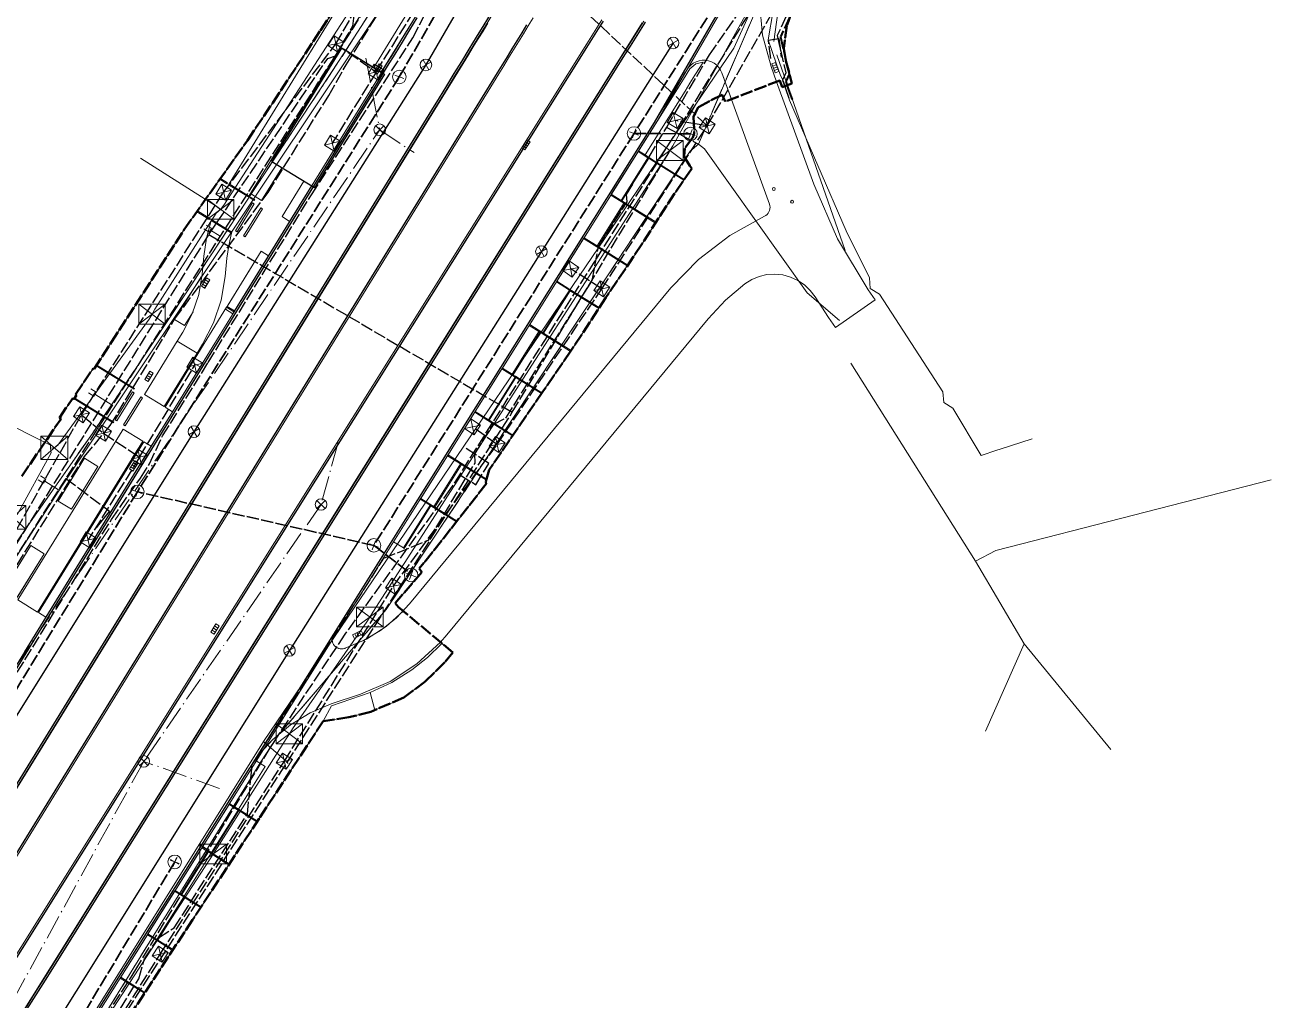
# Model space of a CAD drawing. Header units: metres. Extents: x 105014 to 106600, y 111320 to 118425.
# Drawn here: x 105763.8 to 105892.6, y 114149.4 to 114250.3 of the extents above; entities that cross this region are included whole.
import ezdxf

# ---------------------------------------------------------------- set-up
doc = ezdxf.new("R2010")
doc.units = ezdxf.units.M
doc.linetypes.add('DASHDOT', pattern=[3.556, 2.54, -0.508, 0, -0.508])
doc.linetypes.add('DASHED', pattern=[1.524, 1.27, -0.254])
for name, color, linetype, lineweight in [('00-BASE-LIMITE', 7, 'DASHED', 50), ('00-BASE-UE', 42, 'DASHED', 25), ('10-PAV-BOCACALLE', 9, 'CONTINUOUS', 13), ('10-PAV-CALZADA-BRT', 12, 'CONTINUOUS', 30), ('10-PAV-CALZADA-MIXTA', 8, 'CONTINUOUS', 30), ('10-PAV-CICLORUTA', 76, 'CONTINUOUS', 18), ('10-PAV-PARADERO', 30, 'CONTINUOUS', 30), ('10-PAV-SARDINEL', 252, 'CONTINUOUS', 13), ('20-EP-ZONA-DURA', 253, 'CONTINUOUS', 13), ('20-EP-ZONA-VERDE', 84, 'CONTINUOUS', 13), ('30-RED-ENEL-NODOS', 11, 'CONTINUOUS', 13), ('30-RED-ENEL-PROY', 1, 'DASHED', 25), ('30-RED-ETB-CAMARA', 151, 'CONTINUOUS', 13), ('30-RED-ETB-EXIST', 145, 'CONTINUOUS', 13), ('30-RED-ETB-PROY', 5, 'DASHED', 25), ('30-RED-MOVISTAR-PROY', 4, 'DASHED', 25), ('30-RED-VANTI-EXIST', 52, 'CONTINUOUS', 13), ('30-RED-VANTI-PROY', 2, 'DASHED', 25), ('30-RED-VANTI-RETIRO', 8, 'DASHDOT', 13), ('35-RH-ACUE-DOMICILIARIA', 152, 'CONTINUOUS', 9), ('35-RH-ACUE-MATRIZ-PJ', 150, 'DASHED', 40), ('35-RH-ACUE-MENOR-EXIST', 151, 'CONTINUOUS', 13), ('35-RH-ACUE-MENOR-PROY', 5, 'DASHED', 25), ('35-RH-PLUV-COLECTOR', 96, 'CONTINUOUS', 30), ('35-RH-PLUV-NODOS', 94, 'CONTINUOUS', 13), ('35-RH-PLUV-RETIRO', 8, 'DASHDOT', 13), ('35-RH-SUDS-ZONAS', 92, 'CONTINUOUS', 20), ('36-RH-SAN-COLECTOR-PROY', 6, 'DASHED', 35), ('36-RH-SAN-POZOS', 216, 'CONTINUOUS', 13)]:
    doc.layers.add(name, color=color, linetype=linetype, lineweight=lineweight)

# ---------------------------------------------------------------- blocks, each defined once
blk = doc.blocks.new('CAM_ETB_T_13')
for p, q in [((-1.375, -1.025), (1.375, 1.025)), ((-1.375, 1.025), (1.375, -1.025))]:
    blk.add_line(p, q)
blk.add_lwpolyline([(-1.375, -1.025), (1.375, -1.025), (1.375, 1.025), (-1.375, 1.025)], close=True)
blk = doc.blocks.new('CAM_ETB_T_14A')
for p, q in [((-1.39, -1.22), (1.39, 1.22)), ((-1.39, 1.22), (1.39, -1.22))]:
    blk.add_line(p, q)
blk.add_lwpolyline([(-1.39, -1.22), (1.39, -1.22), (1.39, 1.22), (-1.39, 1.22)], close=True)
blk = doc.blocks.new('CAM_ETB_T_13A')
for p, q in [((-1.375, -1.025), (1.375, 1.025)), ((-1.375, 1.025), (1.375, -1.025))]:
    blk.add_line(p, q)
blk.add_lwpolyline([(-1.375, -1.025), (1.375, -1.025), (1.375, 1.025), (-1.375, 1.025)], close=True)
blk = doc.blocks.new('CAJA_ENEL')
for p, q in [((-0.6, -0.6), (0.6, 0.6)), ((-0.6, 0.6), (0.6, -0.6))]:
    blk.add_line(p, q)
blk.add_lwpolyline([(-0.6, -0.6), (0.6, -0.6), (0.6, 0.6), (-0.6, 0.6)], close=True)
blk = doc.blocks.new('POSTE')
blk.add_circle((0, 0), 0.15)
blk = doc.blocks.new('POZO_SAN')
for p, q in [((-0.5, 0), (0.5, 0)), ((0, -0.5), (0, 0.5))]:
    blk.add_line(p, q)
blk.add_circle((0, 0), 0.7)
blk = doc.blocks.new('SUMIDERO')
for p, q in [((-0.25, -0.2), (-0.25, 0.2)), ((0, -0.2), (0, 0.2)), ((0.25, -0.2), (0.25, 0.2))]:
    blk.add_line(p, q)
blk.add_lwpolyline([(-0.5, -0.2), (0.5, -0.2), (0.5, 0.2), (-0.5, 0.2)], close=True)
blk = doc.blocks.new('POZO_PLUV')
for p, q in [((-0.42, -0.42), (0.42, 0.42)), ((-0.42, 0.42), (0.42, -0.42))]:
    blk.add_line(p, q)
blk.add_circle((0, 0), 0.6)

msp = doc.modelspace()

# ---------------------------------------------------------------- linework, layer by layer
at = {"layer": '00-BASE-LIMITE'}
for points in [[(105763.4155, 114203.6037), (105767.4897, 114209.5529), (105767.3125, 114209.6479), (105768.6887, 114211.6575), (105768.7719, 114211.6129), (105768.8487, 114211.5905), (105769.0993, 114211.9975), (105768.9855, 114212.0601), (105770.7947, 114214.7521), (105770.9201, 114214.6905), (105772.6689, 114217.4333), (105775.9989, 114222.5827), (105780.2123, 114229.1009), (105786.7449, 114238.3191), (105789.3693, 114242.2197), (105791.8679, 114246.0087), (105794.3035, 114249.6883), (105796.7521, 114253.3851)], [(105843.4669, 114252.9019), (105842.5321, 114250.2085), (105842.2127, 114247.8387), (105842.4273, 114246.5671), (105842.8241, 114245.0247), (105843.0341, 114244.2079), (105842.0331, 114243.8457), (105841.7869, 114244.5127), (105836.1517, 114242.3441), (105835.8181, 114243.0473), (105834.5081, 114242.3811), (105833.3661, 114241.7601), (105832.8811, 114240.7591), (105832.9371, 114239.0281), (105832.8101, 114238.6271), (105831.9601, 114237.5021), (105831.8929, 114236.7463), (105832.0299, 114236.4167), (105832.4961, 114235.6871), (105832.6999, 114235.4357), (105832.6177, 114235.3183), (105830.9125, 114232.8317), (105827.5295, 114227.5863), (105823.8163, 114222.0921), (105820.1905, 114216.5525), (105817.2895, 114212.3561), (105811.7481, 114204.2673), (105811.4047, 114203.0271), (105811.4385, 114202.8241), (105807.7627, 114198.1277), (105805.0051, 114194.6421), (105804.4993, 114194.0549), (105804.7729, 114193.6829), (105802.0371, 114190.4623), (105802.3679, 114190.0691), (105808.0023, 114185.3699), (105807.1417, 114184.3379), (105805.1063, 114182.3549), (105802.9089, 114180.7301), (105799.5041, 114179.2289), (105797.2535, 114178.6791), (105794.6003, 114178.2891), (105787.9681, 114168.2089), (105781.0709, 114157.7259), (105772.8837, 114145.2047)]]:
    msp.add_lwpolyline(points, dxfattribs=at)
at = {"layer": '00-BASE-UE'}
for points in [[(105763.4155, 114203.6037), (105767.4897, 114209.5529), (105767.3125, 114209.6479), (105768.6887, 114211.6575), (105768.7719, 114211.6129), (105768.8487, 114211.5905), (105769.0993, 114211.9975), (105768.9855, 114212.0601), (105770.7947, 114214.7521), (105770.9201, 114214.6905), (105772.6689, 114217.4333), (105775.9989, 114222.5827), (105780.2123, 114229.1009), (105786.7449, 114238.3191), (105789.3693, 114242.2197), (105791.8679, 114246.0087), (105794.3035, 114249.6883), (105796.7521, 114253.3851)], [(105843.4669, 114252.9019), (105842.5321, 114250.2085), (105842.2127, 114247.8387), (105842.4273, 114246.5671), (105842.8241, 114245.0247), (105843.0341, 114244.2079), (105842.0331, 114243.8457), (105841.7869, 114244.5127), (105836.1517, 114242.3441), (105835.8181, 114243.0473), (105834.5081, 114242.3811), (105833.3661, 114241.7601), (105832.8811, 114240.7591), (105832.9371, 114239.0281), (105832.8101, 114238.6271), (105831.9601, 114237.5021), (105831.8929, 114236.7463), (105832.0299, 114236.4167), (105832.4961, 114235.6871), (105832.6999, 114235.4357), (105832.6177, 114235.3183), (105830.9125, 114232.8317), (105827.5295, 114227.5863), (105823.8163, 114222.0921), (105820.1905, 114216.5525), (105817.2895, 114212.3561), (105811.7481, 114204.2673), (105811.4047, 114203.0271), (105811.4385, 114202.8241), (105807.7627, 114198.1277), (105805.0051, 114194.6421), (105804.4993, 114194.0549), (105804.7729, 114193.6829), (105802.0371, 114190.4623), (105802.3679, 114190.0691), (105808.0023, 114185.3699), (105807.1417, 114184.3379), (105805.1063, 114182.3549), (105802.9089, 114180.7301), (105799.5041, 114179.2289), (105797.2535, 114178.6791), (105794.6003, 114178.2891), (105787.9681, 114168.2089), (105781.0709, 114157.7259), (105772.8837, 114145.2047)]]:
    msp.add_lwpolyline(points, dxfattribs=at)
at = {"layer": '10-PAV-BOCACALLE'}
msp.add_lwpolyline([(105839.7011, 114252.5835), (105840.0164, 114249.2195), (105840.8935, 114245.9567), (105841.4613, 114244.3875), (105845.2929, 114233.7983), (105847.76, 114228.1525), (105850.9359, 114222.8729), (105851.6615, 114221.8267), (105847.5529, 114218.9773), (105846.8273, 114220.0237), (105845.4301, 114222.1461), (105844.9354, 114222.8093), (105844.3381, 114223.3819), (105843.6545, 114223.8481), (105842.9034, 114224.1953), (105842.1054, 114224.4137), (105841.2822, 114224.4976), (105840.4565, 114224.4446), (105839.6508, 114224.2562), (105838.8872, 114223.9374), (105838.1867, 114223.4971), (105836.1844, 114221.8005), (105834.3957, 114219.8801), (105807.3767, 114187.2065), (105806.7132, 114186.4451), (105804.2745, 114184.1983), (105801.4939, 114182.3918), (105798.4499, 114181.0767), (105795.4179, 114180.0599), (105793.2293, 114179.1401), (105791.2008, 114177.9067), (105789.3772, 114176.3866), (105789.3752, 114176.3842), (105788.0803, 114174.9704), (105786.9637, 114173.4119), (105786.9637, 114173.4119), (105795.6515, 114187.2818), (105795.5764, 114187.1367), (105795.5259, 114186.9812), (105795.5013, 114186.8197), (105795.5035, 114186.6563), (105795.5322, 114186.4954), (105795.5867, 114186.3413), (105795.6656, 114186.1982), (105795.7668, 114186.0698), (105795.8875, 114185.9597), (105796.0246, 114185.8707), (105796.1743, 114185.8051), (105796.3327, 114185.7649), (105796.4955, 114185.751), (105796.6584, 114185.7637), (105796.8171, 114185.8029), (105796.8599, 114185.8173), (105798.7493, 114186.6009), (105800.5119, 114187.6388), (105802.1136, 114188.911), (105803.5235, 114190.3929), (105830.5425, 114223.0665), (105833.3773, 114226.0134), (105836.6208, 114228.5033), (105840.2003, 114230.4801), (105840.3452, 114230.5614), (105840.4747, 114230.6656), (105840.5851, 114230.7897), (105840.6734, 114230.9304), (105840.7372, 114231.0839), (105840.7748, 114231.2457), (105840.785, 114231.4116), (105840.7676, 114231.5768), (105840.7231, 114231.7369), (105840.5913, 114232.0971), (105835.8101, 114245.3105), (105835.6746, 114245.6069), (105835.4927, 114245.8774), (105835.2693, 114246.1147), (105835.0104, 114246.3126), (105834.7227, 114246.4658), (105834.4139, 114246.5703), (105834.0923, 114246.6232), (105833.7664, 114246.6232), (105833.4448, 114246.5702), (105833.1361, 114246.4657), (105832.8484, 114246.3125), (105832.5895, 114246.1146), (105832.3661, 114245.8772), (105832.1843, 114245.6067), (105831.6583, 114244.7657), (105831.1445, 114243.9453), (105828.7887, 114240.1843), (105845.9273, 114269.7584)], dxfattribs=at)
at = {"layer": '10-PAV-CALZADA-BRT'}
for points in [[(105749.0271, 114148.8391), (105809.5947, 114247.1671), (105810.1021, 114247.9911), (105810.6091, 114248.8145), (105811.1153, 114249.6375), (105811.6205, 114250.4603)], [(105815.6135, 114250.2793), (105815.1087, 114249.4537), (105814.6029, 114248.6287), (105814.0965, 114247.8041), (105813.5895, 114246.9797), (105813.0823, 114246.1555), (105812.5747, 114245.3315), (105752.0071, 114147.0035)], [(105757.4131, 114145.0729), (105822.0177, 114248.2125), (105822.5313, 114249.0327), (105823.0447, 114249.8531), (105823.5579, 114250.6735)], [(105827.5541, 114250.4679), (105827.0403, 114249.6429), (105826.5255, 114248.8181), (105826.0115, 114247.9961), (105825.4977, 114247.1749), (105824.9839, 114246.3547), (105760.3793, 114143.2151)]]:
    msp.add_lwpolyline(points, dxfattribs=at)
at = {"layer": '10-PAV-CALZADA-MIXTA'}
for points in [[(105858.8575, 114330.7687), (105857.4793, 114311.0737), (105857.2801, 114309.3885), (105857.1557, 114308.3887), (105857.0245, 114307.3881), (105856.8863, 114306.3867), (105856.7407, 114305.3847), (105856.5877, 114304.3823), (105856.4269, 114303.3795), (105856.2601, 114302.3889), (105854.5748, 114294.2304), (105852.3552, 114286.2008), (105849.6108, 114278.3351), (105846.3537, 114270.6675), (105845.9273, 114269.7584), (105828.7887, 114240.1843), (105808.0018, 114206.9986), (105803.0739, 114199.1314), (105795.6515, 114187.2818), (105786.9637, 114173.4119), (105786.9461, 114173.3839), (105782.3416, 114166.0328), (105780.9272, 114163.7748), (105771.1617, 114148.1845)], [(105811.9389, 114251.5313), (105811.1777, 114250.2683), (105810.4133, 114249.0071), (105809.6463, 114247.7477), (105808.8773, 114246.4895), (105808.1065, 114245.2323), (105807.3345, 114243.9759), (105806.5615, 114242.7199), (105805.7883, 114241.4643), (105748.7727, 114148.9025)], [(105743.4511, 114152.1803), (105800.4667, 114244.7423), (105801.2399, 114245.9975), (105802.0117, 114247.2517), (105802.7799, 114248.5017), (105803.5467, 114249.7525), (105804.3107, 114251.0027)], [(105763.9629, 114148.4641), (105764.9137, 114149.9833), (105765.8649, 114151.5021), (105775.2446, 114166.4766), (105802.675, 114210.2683), (105825.8479, 114247.2631), (105826.3615, 114248.0833), (105826.8749, 114248.9035), (105827.3881, 114249.7241), (105827.9005, 114250.5451)]]:
    msp.add_lwpolyline(points, dxfattribs=at)
at = {"layer": '10-PAV-CICLORUTA'}
for points in [[(105810.1861, 114263.2709), (105809.9407, 114262.8385), (105808.3694, 114260.552), (105806.4311, 114258.5671), (105804.1825, 114256.9421), (105803.4605, 114256.5093), (105801.6694, 114255.231), (105800.1043, 114253.6842), (105798.8049, 114251.9083), (105786.9019, 114232.5751), (105784.8583, 114233.8337), (105796.7613, 114253.1667), (105798.2866, 114255.2514), (105800.1239, 114257.0671), (105802.2265, 114258.5677), (105802.9485, 114259.0005), (105804.8639, 114260.3848), (105806.5151, 114262.0757), (105807.8535, 114264.0235), (105808.0989, 114264.4557), (105810.1861, 114263.2709)], [(105785.0129, 114228.8057), (105785.1237, 114228.7375), (105784.8176, 114227.4577), (105784.6347, 114226.1545), (105784.4605, 114224.2609), (105784.0442, 114221.8125), (105783.2585, 114219.4565), (105782.1219, 114217.2483), (105781.5473, 114216.3157), (105779.5039, 114217.5743), (105780.0783, 114218.5069), (105781.0466, 114220.388), (105781.716, 114222.395), (105782.0707, 114224.4807), (105782.2447, 114226.3743), (105782.524, 114228.2275), (105783.0155, 114230.0361), (105785.0129, 114228.8057)], [(105781.5473, 114216.3157), (105778.1473, 114210.7957), (105776.1037, 114212.0543), (105776.2087, 114212.2247), (105779.5039, 114217.5743), (105781.5473, 114216.3157)], [(105775.9445, 114207.2195), (105765.0591, 114189.5477), (105763.0155, 114190.8063), (105763.1205, 114190.9767), (105773.7961, 114208.3081), (105773.9009, 114208.4783), (105775.9445, 114207.2195)]]:
    msp.add_lwpolyline(points, close=True, dxfattribs=at)
at = {"layer": '10-PAV-PARADERO'}
msp.add_lwpolyline([(105789.2807, 114236.1222), (105790.1846, 114237.5904), (105790.8295, 114238.6379), (105794.5078, 114244.6124), (105796.5166, 114247.8754), (105796.6934, 114247.781), (105800.6175, 114245.3652), (105800.9333, 114245.1837), (105797.5903, 114239.7562), (105793.6902, 114233.4246), (105789.2807, 114236.1222)], close=True, dxfattribs=at)
at = {"layer": '10-PAV-SARDINEL'}
for points in [[(105771.1617, 114148.1845), (105780.9272, 114163.7748), (105782.3416, 114166.0328), (105786.9461, 114173.3839), (105786.9637, 114173.4119), (105795.6515, 114187.2818), (105803.0739, 114199.1314), (105808.0018, 114206.9986), (105828.7887, 114240.1843), (105845.9273, 114269.7584)], [(105846.1004, 114269.6583), (105828.9617, 114240.084), (105828.9582, 114240.0781), (105808.1713, 114206.8924), (105803.2434, 114199.0252), (105795.821, 114187.1756), (105787.1331, 114173.3056), (105787.1155, 114173.2776), (105782.5111, 114165.9266), (105781.0967, 114163.6686), (105771.3312, 114148.0783)], [(105748.7727, 114148.9025), (105805.7883, 114241.4643), (105806.5615, 114242.7199), (105807.3345, 114243.9759), (105808.1065, 114245.2323), (105808.8773, 114246.4895), (105809.6463, 114247.7477), (105810.4133, 114249.0071), (105811.1777, 114250.2683), (105811.9389, 114251.5313)], [(105748.943, 114148.7976), (105805.9586, 114241.3594), (105806.7318, 114242.6151), (105807.5049, 114243.8712), (105808.277, 114245.1277), (105809.0479, 114246.3851), (105809.8171, 114247.6436), (105810.5842, 114248.9033), (105811.3489, 114250.1649), (105812.1104, 114251.4283)], [(105812.1104, 114251.4283), (105811.3489, 114250.1649), (105810.5842, 114248.9033), (105809.8171, 114247.6436), (105809.0479, 114246.3851), (105808.277, 114245.1277), (105807.5049, 114243.8712), (105806.7318, 114242.6151), (105805.9586, 114241.3594), (105748.943, 114148.7976)], [(105743.2808, 114152.2852), (105800.2964, 114244.8472), (105801.0696, 114246.1024), (105801.8414, 114247.3565), (105802.6095, 114248.6063), (105803.3761, 114249.8569), (105804.14, 114251.1069)], [(105804.3107, 114251.0027), (105803.5467, 114249.7525), (105802.7799, 114248.5017), (105802.0117, 114247.2517), (105801.2399, 114245.9975), (105800.4667, 114244.7423), (105743.4511, 114152.1803)], [(105811.6205, 114250.4603), (105811.1153, 114249.6375), (105810.6091, 114248.8145), (105810.1021, 114247.9911), (105809.5947, 114247.1671), (105749.0271, 114148.8391)], [(105760.3793, 114143.2151), (105824.9839, 114246.3547), (105825.4977, 114247.1749), (105826.0115, 114247.9961), (105826.5255, 114248.8181), (105827.0403, 114249.6429), (105827.5541, 114250.4679)], [(105827.7308, 114250.6509), (105827.2185, 114249.8301), (105826.7054, 114249.0096), (105826.192, 114248.1894), (105825.6784, 114247.3693), (105802.5055, 114210.3745), (105775.0751, 114166.5828), (105765.6954, 114151.6083), (105764.7442, 114150.0895), (105763.7934, 114148.5702)], [(105763.7934, 114148.5702), (105764.7442, 114150.0895), (105765.6954, 114151.6083), (105775.0751, 114166.5828), (105802.5055, 114210.3745), (105825.6784, 114247.3693), (105826.192, 114248.1894), (105826.7054, 114249.0096), (105827.2185, 114249.8301), (105827.7308, 114250.6509)], [(105827.9005, 114250.5451), (105827.3881, 114249.7241), (105826.8749, 114248.9035), (105826.3615, 114248.0833), (105825.8479, 114247.2631), (105802.675, 114210.2683), (105775.2446, 114166.4766), (105765.8649, 114151.5021), (105764.9137, 114149.9833), (105763.9629, 114148.4641)]]:
    msp.add_lwpolyline(points, dxfattribs=at)
at = {"layer": '20-EP-ZONA-DURA'}
for points in [[(105806.3147, 114256.4361), (105799.8174, 114245.8578), (105796.6934, 114247.781), (105796.5166, 114247.8754), (105795.4839, 114246.1979), (105795.3427, 114246.2849), (105798.8049, 114251.9083)], [(105763.4155, 114203.6037), (105767.4897, 114209.5529), (105767.3125, 114209.6479), (105768.6887, 114211.6575), (105768.7719, 114211.6129), (105768.8487, 114211.5905), (105772.8793, 114209.1077), (105772.9317, 114209.1927), (105768.901, 114211.6755), (105769.0993, 114211.9975), (105768.9855, 114212.0601), (105770.7947, 114214.7521), (105770.9201, 114214.6905), (105771.1213, 114215.0061), (105775.0295, 114212.5985), (105775.0821, 114212.6837), (105771.175, 114215.0903), (105772.6689, 114217.4333), (105775.9989, 114222.5827), (105780.2123, 114229.1009), (105781.5387, 114230.9727), (105781.5267, 114230.9531), (105782.8405, 114230.1435), (105782.8739, 114230.2407), (105781.5835, 114231.0358), (105783.901, 114234.306), (105784.6353, 114233.8529), (105784.6883, 114233.9387), (105783.959, 114234.3879), (105786.7449, 114238.3191), (105789.3693, 114242.2197), (105791.8679, 114246.0087), (105794.3035, 114249.6883), (105796.7521, 114253.3851)], [(105796.7613, 114253.1667), (105784.8583, 114233.8337), (105784.8641, 114233.8305), (105784.8061, 114233.7487), (105786.8499, 114232.4905), (105786.9023, 114232.5757), (105787.0592, 114232.8306), (105788.2243, 114232.1129), (105790.3072, 114235.4942), (105792.5931, 114234.0958), (105790.3613, 114230.4621), (105791.1029, 114229.9511), (105793.3604, 114233.6264), (105793.3781, 114233.6156), (105785.4151, 114220.688), (105785.4151, 114220.688), (105788.9261, 114226.3971), (105788.1579, 114226.8659), (105784.6487, 114221.1574), (105785.4151, 114220.688), (105785.3608, 114220.6), (105784.6011, 114221.069), (105781.0858, 114215.3696), (105781.0831, 114215.3713), (105778.2323, 114210.7433), (105778.9987, 114210.2711), (105776.7959, 114206.6951), (105776.0295, 114207.1671), (105765.1441, 114189.4951), (105765.9103, 114189.0231), (105763.7077, 114185.4471)], [(105843.4669, 114252.9019), (105842.5321, 114250.2085), (105842.2127, 114247.8387), (105842.4273, 114246.5671), (105842.8241, 114245.0247), (105843.0341, 114244.2079), (105842.0331, 114243.8457), (105841.7869, 114244.5127), (105841.4613, 114244.3874), (105840.8935, 114245.9567), (105840.0164, 114249.2195), (105839.7011, 114252.5835)], [(105763.0026, 114191.1667), (105765.7299, 114195.5943), (105764.3675, 114196.4333), (105761.6407, 114192.0055)]]:
    msp.add_lwpolyline(points, dxfattribs=at)
for points in [[(105801.0696, 114246.1024), (105800.616, 114245.3661), (105800.5835, 114245.3861), (105806.8777, 114255.6334), (105806.4105, 114254.8537), (105805.6578, 114253.605), (105804.9008, 114252.356), (105804.14, 114251.1069), (105803.3761, 114249.8569), (105802.6095, 114248.6063), (105801.8414, 114247.3565), (105801.0696, 114246.1024)], [(105835.8101, 114245.3105), (105836.794, 114242.5913), (105836.1517, 114242.3441), (105835.8181, 114243.0473), (105834.5081, 114242.3811), (105833.3661, 114241.7601), (105832.8811, 114240.7591), (105832.9371, 114239.0281), (105832.8101, 114238.6271), (105831.9601, 114237.5021), (105831.8929, 114236.7463), (105832.0299, 114236.4167), (105832.4961, 114235.6871), (105832.6999, 114235.4357), (105832.6177, 114235.3183), (105831.9115, 114234.2885), (105828.5421, 114236.3989), (105827.8637, 114236.8239), (105831.9919, 114243.4145), (105832.5059, 114244.2349), (105833.0203, 114245.0569), (105833.5353, 114245.8807), (105833.8775, 114246.4287), (105833.1097, 114246.232), (105832.4973, 114245.7289), (105831.8279, 114244.6595), (105831.3141, 114243.8391), (105828.9618, 114240.0839), (105831.8831, 114245.1251), (105832.1843, 114245.6067), (105832.3661, 114245.8772), (105832.5895, 114246.1146), (105832.8484, 114246.3125), (105833.1361, 114246.4657), (105833.4448, 114246.5702), (105833.7664, 114246.6232), (105834.0923, 114246.6232), (105834.4139, 114246.5703), (105834.7227, 114246.4658), (105835.0104, 114246.3126), (105835.2693, 114246.1147), (105835.4927, 114245.8774), (105835.6746, 114245.6069), (105835.8101, 114245.3105)], [(105790.1846, 114237.5904), (105789.9267, 114237.1714), (105789.7854, 114237.2585), (105792.6165, 114241.8569), (105792.7578, 114241.7699), (105790.8295, 114238.6379), (105790.1846, 114237.5904)], [(105830.9125, 114232.8317), (105828.9963, 114229.8606), (105825.7283, 114231.9077), (105825.4745, 114232.0667), (105828.2349, 114236.4735), (105828.4891, 114236.3143), (105831.8548, 114234.2059), (105830.9125, 114232.8317)], [(105785.5101, 114228.9693), (105785.6805, 114228.8643), (105787.4637, 114231.7593), (105787.2933, 114231.8641), (105785.5101, 114228.9693)], [(105787.5031, 114232.2047), (105787.0721, 114232.4701), (105787.0197, 114232.3849), (105787.4507, 114232.1195), (105787.5031, 114232.2047)], [(105788.1447, 114231.3397), (105786.3617, 114228.4447), (105786.5319, 114228.3399), (105788.3151, 114231.2347), (105788.1447, 114231.3397)], [(105827.5295, 114227.5863), (105826.0761, 114225.4359), (105822.9991, 114227.3633), (105825.7595, 114231.7701), (105828.942, 114229.7765), (105827.5295, 114227.5863)], [(105785.1235, 114228.7369), (105785.1529, 114228.8369), (105783.0483, 114230.1333), (105783.0155, 114230.0361), (105782.524, 114228.2275), (105782.2447, 114226.3743), (105782.0707, 114224.4807), (105782.0393, 114224.1778), (105781.9579, 114224.2279), (105779.2307, 114219.8005), (105780.2525, 114219.1709), (105781.1331, 114220.6006), (105780.0783, 114218.5069), (105779.5039, 114217.5743), (105776.2087, 114212.2247), (105776.1037, 114212.0543), (105778.1473, 114210.7957), (105781.5473, 114216.3157), (105782.1219, 114217.2483), (105783.2585, 114219.4565), (105784.0442, 114221.8125), (105784.4605, 114224.2609), (105784.6347, 114226.1545), (105784.8175, 114227.4573), (105785.1235, 114228.7369)], [(105823.8163, 114222.0921), (105823.1225, 114221.0321), (105820.1013, 114222.9245), (105818.7455, 114223.7737), (105821.5057, 114228.1805), (105822.8613, 114227.3315), (105826.0201, 114225.3529), (105823.8163, 114222.0921)], [(105823.0677, 114220.9483), (105820.2194, 114216.5967), (105817.3724, 114218.38), (105820.1327, 114222.7869), (105823.0677, 114220.9483)], [(105817.2895, 114212.3561), (105817.2041, 114212.2315), (105814.4745, 114213.9413), (105814.2203, 114214.1005), (105816.9807, 114218.5073), (105817.2349, 114218.3481), (105820.1636, 114216.5136), (105817.2895, 114212.3561)], [(105817.1476, 114212.1489), (105814.2061, 114207.8553), (105811.7455, 114209.3968), (105814.5057, 114213.8037), (105817.1476, 114212.1489)], [(105773.2593, 114209.3433), (105775.0425, 114212.2383), (105774.8723, 114212.3431), (105773.0891, 114209.4483), (105773.2593, 114209.3433)], [(105775.8939, 114211.7137), (105775.7237, 114211.8187), (105773.9405, 114208.9239), (105774.1107, 114208.8189), (105775.8939, 114211.7137)], [(105811.7481, 114204.2673), (105811.4824, 114203.3077), (105808.8475, 114204.9579), (105807.4917, 114205.8073), (105808.1713, 114206.8924), (105810.2521, 114210.2143), (105811.6079, 114209.3649), (105814.1496, 114207.7728), (105811.7481, 114204.2673)], [(105773.7961, 114208.3081), (105763.1205, 114190.9767), (105763.0155, 114190.8063), (105765.0591, 114189.5477), (105775.9445, 114207.2195), (105773.9009, 114208.4783), (105773.7961, 114208.3081)], [(105771.2889, 114204.6191), (105769.9267, 114205.4585), (105767.1999, 114201.0307), (105768.5619, 114200.1921), (105771.2889, 114204.6191)], [(105811.4385, 114202.8241), (105808.4224, 114198.9706), (105806.1186, 114200.4136), (105808.8789, 114204.8205), (105811.4546, 114203.2071), (105811.4047, 114203.0271), (105811.4385, 114202.8241)], [(105807.7627, 114198.1277), (105805.0051, 114194.6421), (105804.4993, 114194.0549), (105804.7729, 114193.6829), (105802.0371, 114190.4623), (105802.3679, 114190.0691), (105802.8675, 114189.6524), (105801.0832, 114188.0518), (105799.0628, 114186.7621), (105796.8599, 114185.8173), (105796.8171, 114185.8029), (105796.6574, 114185.7636), (105796.4934, 114185.7511), (105796.3296, 114185.7656), (105796.1704, 114185.8068), (105796.0201, 114185.8735), (105795.8828, 114185.964), (105795.7621, 114186.0757), (105795.6615, 114186.2057), (105795.5834, 114186.3505), (105795.5302, 114186.5061), (105795.5033, 114186.6683), (105795.821, 114187.1756), (105801.8647, 114196.8241), (105802.8818, 114196.187), (105802.9665, 114196.1341), (105805.7267, 114200.541), (105805.9811, 114200.3817), (105808.3604, 114198.8914), (105807.7627, 114198.1277)], [(105787.7416, 114167.8647), (105787.7947, 114167.9495), (105785.8421, 114169.1723), (105788.6021, 114173.5793), (105787.6703, 114174.1631), (105788.4523, 114175.4117), (105789.3752, 114176.3842), (105789.3772, 114176.3866), (105791.2008, 114177.9067), (105793.2293, 114179.1401), (105795.4179, 114180.0599), (105798.4499, 114181.0767), (105801.4939, 114182.3918), (105804.2745, 114184.1982), (105806.7132, 114186.4451), (105808.0023, 114185.3699), (105806.8607, 114186.3099), (105805.3832, 114184.8584), (105803.7633, 114183.5679), (105801.6821, 114182.2643), (105799.4547, 114181.2315), (105795.4467, 114179.8585), (105794.6003, 114178.2891), (105787.9681, 114168.2089), (105787.7416, 114167.8647)], [(105787.7416, 114167.8647), (105784.8826, 114163.5193), (105783.1133, 114164.6277), (105785.8653, 114169.0217), (105787.7416, 114167.8647)], [(105784.8277, 114163.4359), (105781.9689, 114159.0907), (105780.2151, 114160.1891), (105782.9755, 114164.5959), (105784.8277, 114163.4359)], [(105781.0709, 114157.7259), (105779.065, 114154.658), (105777.4865, 114155.6445), (105780.2465, 114160.0515), (105781.914, 114159.0073), (105781.0709, 114157.7259)], [(105779.0102, 114154.5743), (105776.1622, 114150.2186), (105773.6555, 114151.7889), (105776.4159, 114156.1957), (105777.3491, 114155.6125), (105779.0102, 114154.5743)], [(105776.1075, 114150.135), (105773.2612, 114145.782), (105770.8421, 114147.2973), (105771.3312, 114148.0783), (105773.6025, 114151.7041), (105776.1075, 114150.135)]]:
    msp.add_lwpolyline(points, close=True, dxfattribs=at)
at = {"layer": '20-EP-ZONA-VERDE'}
for points in [[(105752.1775, 114146.8987), (105812.7449, 114245.2267), (105813.2525, 114246.0507), (105813.7599, 114246.8749), (105814.2669, 114247.6993), (105814.7735, 114248.5241), (105815.2793, 114249.3493), (105815.7843, 114250.1751), (105816.2881, 114251.0017)], [(105823.3883, 114250.7797), (105822.8753, 114249.9591), (105822.3619, 114249.1389), (105821.8481, 114248.3187), (105757.2437, 114145.1791)]]:
    msp.add_lwpolyline(points, dxfattribs=at)
for points in [[(105833.5353, 114245.8807), (105833.0203, 114245.0569), (105832.5059, 114244.2349), (105831.9919, 114243.4145), (105827.8637, 114236.8239), (105827.1857, 114237.2485), (105831.3141, 114243.8391), (105831.8279, 114244.6595), (105832.4973, 114245.7289), (105833.1098, 114246.232), (105833.8775, 114246.4287), (105833.5353, 114245.8807)], [(105828.1501, 114236.5265), (105825.3899, 114232.1196), (105824.3723, 114232.7569), (105827.1327, 114237.1639), (105828.1501, 114236.5265)], [(105827.8637, 114236.8239), (105828.5421, 114236.3989), (105831.9115, 114234.2885), (105831.8583, 114234.2037), (105828.4891, 114236.3143), (105828.2349, 114236.4735), (105828.1501, 114236.5265), (105827.1327, 114237.1639), (105827.1857, 114237.2485), (105827.8637, 114236.8239)], [(105828.2349, 114236.4735), (105825.4745, 114232.0667), (105825.3899, 114232.1196), (105828.1501, 114236.5265), (105828.2349, 114236.4735)], [(105784.6883, 114233.9387), (105784.6353, 114233.8529), (105783.9009, 114234.3061), (105783.9589, 114234.3879), (105784.6883, 114233.9387)], [(105786.9023, 114232.5757), (105786.8499, 114232.4905), (105784.8061, 114233.7487), (105784.8641, 114233.8305), (105786.9023, 114232.5757)], [(105787.4637, 114231.7593), (105785.6805, 114228.8643), (105785.5101, 114228.9693), (105787.2933, 114231.8641), (105787.4637, 114231.7593)], [(105787.5031, 114232.2047), (105787.4507, 114232.1195), (105787.0197, 114232.3849), (105787.0721, 114232.4701), (105787.5031, 114232.2047)], [(105825.675, 114231.823), (105822.9146, 114227.4163), (105821.5589, 114228.2653), (105824.3193, 114232.6723), (105825.675, 114231.823)], [(105825.7595, 114231.7701), (105822.9991, 114227.3633), (105822.9146, 114227.4163), (105825.675, 114231.823), (105825.7595, 114231.7701)], [(105825.3899, 114232.1196), (105825.4745, 114232.0667), (105825.7283, 114231.9077), (105828.9951, 114229.8613), (105828.9421, 114229.7765), (105825.7595, 114231.7701), (105825.675, 114231.823), (105824.3193, 114232.6723), (105824.3723, 114232.7569), (105825.3899, 114232.1196)], [(105782.8739, 114230.2407), (105782.8405, 114230.1435), (105781.5267, 114230.9531), (105781.5793, 114231.0383), (105782.8739, 114230.2407)], [(105788.3151, 114231.2347), (105786.5319, 114228.3399), (105786.3617, 114228.4447), (105788.1447, 114231.3397), (105788.3151, 114231.2347)], [(105785.1529, 114228.8369), (105785.1235, 114228.7369), (105783.0155, 114230.0361), (105783.0483, 114230.1333), (105785.1529, 114228.8369)], [(105822.9146, 114227.4163), (105822.9991, 114227.3633), (105826.0761, 114225.4359), (105826.0201, 114225.3529), (105822.8613, 114227.3315), (105821.5057, 114228.1805), (105821.5589, 114228.2653), (105822.9146, 114227.4163)], [(105820.048, 114222.8398), (105817.2877, 114218.433), (105815.9319, 114219.2821), (105818.6923, 114223.6891), (105820.048, 114222.8398)], [(105820.1327, 114222.7869), (105817.3724, 114218.38), (105817.2877, 114218.433), (105820.048, 114222.8398), (105820.1327, 114222.7869)], [(105820.1013, 114222.9245), (105823.1225, 114221.0321), (105823.0677, 114220.9483), (105820.1327, 114222.7869), (105820.048, 114222.8398), (105818.6923, 114223.6891), (105818.7455, 114223.7737), (105820.1013, 114222.9245)], [(105816.8959, 114218.5605), (105814.1357, 114214.1534), (105813.1185, 114214.7905), (105815.8789, 114219.1975), (105816.8959, 114218.5605)], [(105817.2877, 114218.433), (105817.3724, 114218.38), (105820.2195, 114216.5967), (105820.1637, 114216.5135), (105817.2349, 114218.3481), (105816.9807, 114218.5073), (105816.8959, 114218.5605), (105815.8789, 114219.1975), (105815.9319, 114219.2821), (105817.2877, 114218.433)], [(105816.9807, 114218.5073), (105814.2203, 114214.1005), (105814.1357, 114214.1534), (105816.8959, 114218.5605), (105816.9807, 114218.5073)], [(105775.0821, 114212.6837), (105775.0295, 114212.5985), (105771.1213, 114215.0061), (105771.1737, 114215.0911), (105775.0821, 114212.6837)], [(105781.8533, 114214.8999), (105778.9987, 114210.2711), (105778.2323, 114210.7433), (105781.0831, 114215.3713), (105781.8533, 114214.8999)], [(105814.4212, 114213.8566), (105811.6609, 114209.4498), (105810.3051, 114210.2989), (105813.0655, 114214.7057), (105814.4212, 114213.8566)], [(105814.5057, 114213.8037), (105811.7455, 114209.3968), (105811.6609, 114209.4498), (105814.4212, 114213.8566), (105814.5057, 114213.8037)], [(105814.1357, 114214.1534), (105814.2203, 114214.1005), (105814.4745, 114213.9413), (105817.2041, 114212.2315), (105817.1475, 114212.1489), (105814.5057, 114213.8037), (105814.4212, 114213.8566), (105813.0655, 114214.7057), (105813.1185, 114214.7905), (105814.1357, 114214.1534)], [(105772.9317, 114209.1927), (105772.8793, 114209.1077), (105768.8487, 114211.5905), (105768.9011, 114211.6755), (105772.9317, 114209.1927)], [(105775.0425, 114212.2383), (105773.2593, 114209.3433), (105773.0891, 114209.4483), (105774.8723, 114212.3431), (105775.0425, 114212.2383)], [(105775.8939, 114211.7137), (105774.1107, 114208.8189), (105773.9405, 114208.9239), (105775.7237, 114211.8187), (105775.8939, 114211.7137)], [(105811.6609, 114209.4498), (105811.7455, 114209.3968), (105814.2061, 114207.8553), (105814.1495, 114207.7729), (105811.6079, 114209.3649), (105810.2521, 114210.2143), (105810.3051, 114210.2989), (105811.6609, 114209.4498)], [(105776.7959, 114206.6951), (105765.9103, 114189.0231), (105765.1441, 114189.4951), (105776.0295, 114207.1671), (105776.7959, 114206.6951)], [(105771.2889, 114204.6191), (105768.5619, 114200.1921), (105767.1999, 114201.0307), (105769.9267, 114205.4585), (105771.2889, 114204.6191)], [(105808.7943, 114204.8734), (105806.0339, 114200.4666), (105804.6781, 114201.3157), (105807.4385, 114205.7227), (105808.7943, 114204.8734)], [(105808.8789, 114204.8205), (105806.1186, 114200.4136), (105806.0339, 114200.4666), (105808.7943, 114204.8734), (105808.8789, 114204.8205)], [(105808.8475, 114204.9579), (105811.4825, 114203.3077), (105811.4545, 114203.2071), (105808.8789, 114204.8205), (105808.7943, 114204.8734), (105807.4385, 114205.7227), (105807.4917, 114205.8073), (105808.8475, 114204.9579)], [(105805.6421, 114200.5939), (105802.8818, 114196.187), (105801.8647, 114196.8241), (105804.6251, 114201.2311), (105805.6421, 114200.5939)], [(105806.0339, 114200.4666), (105806.1186, 114200.4136), (105808.4225, 114198.9705), (105808.3605, 114198.8913), (105805.9811, 114200.3817), (105805.7267, 114200.541), (105805.6421, 114200.5939), (105804.6251, 114201.2311), (105804.6781, 114201.3157), (105806.0339, 114200.4666)], [(105805.7267, 114200.541), (105802.9665, 114196.1341), (105802.8818, 114196.187), (105805.6421, 114200.5939), (105805.7267, 114200.541)], [(105765.7299, 114195.5943), (105762.8453, 114190.9113), (105761.9938, 114191.4356), (105761.4834, 114191.75), (105764.3675, 114196.4333), (105765.7299, 114195.5943)], [(105808.0023, 114185.3699), (105807.1417, 114184.3379), (105805.1063, 114182.3549), (105802.9089, 114180.7301), (105802.6287, 114180.5477), (105799.9079, 114179.3993), (105799.4547, 114181.2315), (105801.6821, 114182.2643), (105803.7633, 114183.5679), (105805.3832, 114184.8584), (105806.8607, 114186.3099), (105808.0023, 114185.3699)], [(105799.9079, 114179.3993), (105799.5041, 114179.2289), (105797.2535, 114178.6791), (105794.6003, 114178.2891), (105795.4467, 114179.8585), (105799.4547, 114181.2315), (105799.9079, 114179.3993)], [(105784.8968, 114169.6464), (105785.7671, 114169.0823), (105785.7801, 114169.0742), (105783.0288, 114164.6807), (105782.0964, 114165.2646), (105784.8567, 114169.6715), (105784.8968, 114169.6464)], [(105785.8653, 114169.0217), (105783.1133, 114164.6277), (105783.0288, 114164.6807), (105785.7801, 114169.0742), (105785.8653, 114169.0217)], [(105785.8421, 114169.1723), (105787.7947, 114167.9495), (105787.7417, 114167.8647), (105785.8653, 114169.0217), (105785.8735, 114169.0347), (105785.7887, 114169.0879), (105784.8968, 114169.6464), (105784.9497, 114169.7311), (105785.8421, 114169.1723)], [(105785.7887, 114169.0879), (105785.7801, 114169.0742), (105785.7671, 114169.0823), (105784.8968, 114169.6464), (105785.7887, 114169.0879)], [(105785.8735, 114169.0347), (105785.8653, 114169.0217), (105785.7801, 114169.0742), (105785.7887, 114169.0879), (105785.8735, 114169.0347)], [(105782.6365, 114164.8083), (105779.8764, 114160.4013), (105779.2829, 114160.7729), (105782.0433, 114165.1799), (105782.6365, 114164.8083)], [(105782.7212, 114164.7552), (105779.9609, 114160.3483), (105779.8764, 114160.4013), (105782.6365, 114164.8083), (105782.7212, 114164.7552)], [(105783.0288, 114164.6807), (105783.1133, 114164.6277), (105784.8827, 114163.5193), (105784.8277, 114163.4359), (105782.9755, 114164.5959), (105782.7212, 114164.7552), (105782.6365, 114164.8083), (105782.0433, 114165.1799), (105782.0964, 114165.2646), (105783.0288, 114164.6807)], [(105780.1618, 114160.1046), (105777.4019, 114155.6974), (105776.4691, 114156.2809), (105779.2299, 114160.6883), (105780.1618, 114160.1046)], [(105780.2465, 114160.0515), (105777.4865, 114155.6445), (105777.4019, 114155.6974), (105780.1618, 114160.1046), (105780.2465, 114160.0515)], [(105779.8764, 114160.4013), (105779.9609, 114160.3483), (105780.2151, 114160.1891), (105781.9689, 114159.0907), (105781.9139, 114159.0073), (105780.2465, 114160.0515), (105780.1618, 114160.1046), (105779.2299, 114160.6883), (105779.2829, 114160.7729), (105779.8764, 114160.4013)], [(105777.4019, 114155.6974), (105777.4865, 114155.6445), (105779.0649, 114154.6581), (105779.0099, 114154.5745), (105777.3491, 114155.6125), (105776.4159, 114156.1957), (105776.4691, 114156.2809), (105777.4019, 114155.6974)], [(105776.1621, 114150.2187), (105776.1075, 114150.1351), (105773.6025, 114151.7041), (105773.6555, 114151.7889), (105776.1621, 114150.2187)]]:
    msp.add_lwpolyline(points, close=True, dxfattribs=at)
at = {"layer": '30-RED-ENEL-PROY'}
for points in [[(105795.8995, 114248.3177), (105806.2477, 114266.2079)], [(105834.2969, 114239.8359), (105844.5457, 114257.6581)], [(105800.0611, 114245.3993), (105805.5929, 114254.2681)], [(105819.9393, 114253.2835), (105834.2969, 114239.8359)], [(105784.2963, 114232.9781), (105795.8995, 114248.3177)], [(105795.8995, 114248.3177), (105800.0611, 114245.3993)], [(105800.0611, 114245.3993), (105795.5299, 114238.0503)], [(105823.3853, 114222.9851), (105834.2969, 114239.8359)], [(105834.2969, 114239.8359), (105830.9777, 114240.3787)], [(105769.5929, 114209.9613), (105784.2963, 114232.9781)], [(105823.3853, 114222.9851), (105820.1813, 114225.0365)], [(105812.5619, 114206.8719), (105823.3853, 114222.9851)], [(105775.6097, 114205.5707), (105781.3113, 114215.0881)], [(105760.6757, 114194.1573), (105769.5929, 114209.9613)], [(105769.5929, 114209.9613), (105771.8865, 114208.0483)], [(105812.5619, 114206.8719), (105810.0325, 114208.7067)], [(105771.8865, 114208.0483), (105775.6097, 114205.5707)], [(105801.8443, 114192.2367), (105812.5619, 114206.8719)], [(105775.6097, 114205.5707), (105770.2859, 114197.0149)], [(105790.5713, 114174.1417), (105801.8443, 114192.2367)], [(105777.7433, 114154.1847), (105790.5713, 114174.1417)], [(105768.3813, 114139.3885), (105777.7433, 114154.1847)]]:
    msp.add_lwpolyline(points, dxfattribs=at)
at = {"layer": '30-RED-ETB-EXIST'}
for points in [[(105783.986, 114231.195), (105784.299, 114231.638), (105813.266, 114276.36), (105813.668, 114277.385)], [(105830.418, 114237.276), (105830.74, 114237.778), (105842.144, 114258.295), (105842.614, 114258.723)], [(105841.191, 114248.552), (105842.48, 114258.074), (105842.614, 114258.723)], [(105848.561, 114226.935), (105841.501, 114247.183)], [(105799.404, 114189.037), (105799.726, 114189.54), (105830.096, 114236.773), (105830.418, 114237.276)], [(105775.698, 114236.478), (105783.433, 114231.605), (105783.986, 114231.195)], [(105776.889, 114220.36), (105777.187, 114220.878), (105783.52, 114230.815), (105783.986, 114231.195)], [(105766.792, 114206.537), (105767.164, 114206.809), (105776.592, 114219.842), (105776.889, 114220.36)], [(105755.206, 114212.439), (105766.379, 114206.801), (105766.411, 114206.498), (105766.792, 114206.537)], [(105762.471, 114199.363), (105762.969, 114199.665), (105766.46, 114206.027), (105766.411, 114206.498), (105766.792, 114206.537)], [(105791.088, 114176.964), (105791.41, 114177.467), (105799.082, 114188.534), (105799.404, 114189.037)], [(105783.199, 114164.538), (105790.766, 114176.461), (105791.088, 114176.964)], [(105766.512, 114138.765), (105783.199, 114164.538)]]:
    msp.add_lwpolyline(points, dxfattribs=at)
at = {"layer": '30-RED-ETB-PROY'}
msp.add_lwpolyline([(105840.855, 114246.796), (105840.611, 114248.683), (105841.69, 114248.858), (105841.932, 114246.937)], dxfattribs=at)
at = {"layer": '30-RED-MOVISTAR-PROY'}
for points in [[(105782.7739, 114228.5998), (105795.0511, 114246.8065), (105795.8671, 114247.0817), (105797.6347, 114250.1341), (105797.8005, 114251.2333), (105806.0923, 114264.6463), (105807.2033, 114265.8813), (105809.4817, 114269.7463), (105809.9875, 114270.9497), (105815.4949, 114282.5441), (105817.1089, 114284.9623), (105818.7067, 114288.9301), (105818.3863, 114289.4447), (105824.7121, 114311.0693)], [(105814.1362, 114210.2194), (105830.3523, 114237.1104)], [(105753.9118, 114182.1377), (105782.7739, 114228.5998)], [(105782.7739, 114228.5998), (105814.1362, 114210.2194)], [(105732.3636, 114015.1889), (105733.9073, 114053.8585), (105747.0425, 114100.9483), (105756.1983, 114120.1375), (105814.1362, 114210.2194)]]:
    msp.add_lwpolyline(points, dxfattribs=at)
at = {"layer": '30-RED-VANTI-EXIST'}
for points in [[(105808.7619, 114266.0568), (105808.1929, 114265.1793), (105801.8391, 114255.3127), (105796.2531, 114246.5773), (105786.7139, 114232.1499), (105779.0649, 114220.5343), (105770.7219, 114208.0213), (105764.3365, 114198.8907), (105756.9585, 114188.1721), (105751.2637, 114180.0267), (105742.1703, 114166.7267), (105733.1385, 114153.5233), (105727.0815, 114143.5359), (105725.3035, 114140.4653), (105720.4425, 114129.0469), (105716.3705, 114119.5965), (105712.6007, 114110.7433), (105710.7163, 114106.4297), (105702.8649, 114104.4589), (105698.3719, 114106.3333)], [(105833.3705, 114237.9267), (105841.1362, 114256.0562)], [(105787.1171, 114172.3755), (105788.1555, 114174.0549), (105789.9639, 114176.8447), (105801.0913, 114189.8171), (105814.1363, 114209.4705), (105832.5345, 114237.2223), (105833.3705, 114237.9267)], [(105833.3705, 114237.9267), (105834.0235, 114237.4539), (105844.6167, 114222.5641), (105847.9481, 114219.7205)], [(105762.7785, 114133.0084), (105769.9811, 114144.6657), (105780.0361, 114160.9229), (105787.1171, 114172.3755)]]:
    msp.add_lwpolyline(points, dxfattribs=at)
at = {"layer": '30-RED-VANTI-PROY'}
for points in [[(105738.9159, 114144.3275), (105743.8149, 114152.2333), (105746.0951, 114155.5521), (105747.4985, 114157.7517), (105749.1785, 114160.9335), (105753.8001, 114168.4557), (105758.9617, 114176.8407), (105772.6921, 114199.1365), (105775.7057, 114203.4145), (105776.6155, 114204.8763), (105777.9819, 114207.7643), (105782.6931, 114215.3497), (105793.3655, 114232.7105), (105803.8589, 114248.9235), (105806.3919, 114253.9059), (105811.5399, 114262.7093), (105813.9783, 114267.1185), (105818.0341, 114274.3349), (105821.6891, 114282.5542), (105824.8157, 114290.9887), (105827.4013, 114299.6044), (105829.4355, 114308.3667), (105830.9101, 114317.2403), (105832.5553, 114331.8841)], [(105698.4073, 114106.2853), (105698.9465, 114104.6383), (105702.8099, 114102.9517), (105706.1235, 114101.9519), (105711.5555, 114102.4985), (105713.9379, 114111.2551), (105718.7573, 114120.9269), (105721.3675, 114125.6207), (105727.4783, 114136.6147), (105733.8689, 114147.3133), (105743.6197, 114163.1341), (105748.4267, 114170.9155), (105758.1159, 114186.6819), (105769.9219, 114205.6555), (105772.5777, 114208.8629), (105779.2267, 114219.8285), (105788.8803, 114232.9359), (105795.1611, 114242.9745), (105796.9715, 114246.1567), (105804.1349, 114257.6573), (105806.8263, 114262.2823), (105809.0164, 114265.9078)], [(105787.1171, 114172.3755), (105787.2623, 114173.8259), (105800.8613, 114195.1231), (105805.4685, 114196.9911), (105810.2837, 114204.9679), (105810.2711, 114205.9081), (105812.1553, 114208.9633), (105813.4793, 114209.6203), (105822.4041, 114223.8479), (105823.0461, 114227.3015), (105825.9961, 114231.9847), (105825.9349, 114232.7187), (105830.1013, 114239.6999), (105834.5167, 114247.1719), (105840.4203, 114255.6157), (105841.1362, 114256.0562)], [(105830.1045, 114239.6757), (105833.3705, 114237.9267)], [(105764.3632, 114132.3796), (105765.0443, 114133.5273), (105766.1925, 114136.5911), (105766.3387, 114138.3331), (105768.2307, 114141.3843), (105769.6795, 114142.0505), (105775.5141, 114151.6421), (105776.1017, 114153.6887), (105777.5541, 114155.8829), (105779.1659, 114156.9117), (105786.7463, 114168.6703), (105787.1171, 114172.3755)]]:
    msp.add_lwpolyline(points, dxfattribs=at)
at = {"layer": '30-RED-VANTI-RETIRO'}
for points in [[(105808.7619, 114266.0568), (105808.1929, 114265.1793), (105801.8391, 114255.3127), (105796.2531, 114246.5773), (105786.7139, 114232.1499), (105779.0649, 114220.5343), (105770.7219, 114208.0213), (105764.3365, 114198.8907), (105756.9585, 114188.1721), (105751.2637, 114180.0267), (105742.1703, 114166.7267), (105733.1385, 114153.5233), (105727.0815, 114143.5359), (105725.3035, 114140.4653), (105720.4425, 114129.0469), (105716.3705, 114119.5965), (105712.6007, 114110.7433), (105710.7163, 114106.4297), (105702.8649, 114104.4589), (105698.3719, 114106.3333)], [(105833.3705, 114237.9267), (105841.1362, 114256.0562)], [(105787.1171, 114172.3755), (105788.1555, 114174.0549), (105789.9639, 114176.8447), (105801.0913, 114189.8171), (105814.1363, 114209.4705), (105832.5345, 114237.2223), (105833.3705, 114237.9267)], [(105762.7785, 114133.0084), (105769.9811, 114144.6657), (105780.0361, 114160.9229), (105787.1171, 114172.3755)]]:
    msp.add_lwpolyline(points, dxfattribs=at)
at = {"layer": '35-RH-ACUE-DOMICILIARIA'}
for points in [[(105782.5047, 114229.579), (105783.0489, 114229.2423), (105782.8076, 114228.8522), (105782.2634, 114229.1889)], [(105782.9283, 114229.0473), (105783.9199, 114228.4139)], [(105770.5714, 114212.6241), (105771.1157, 114212.2874), (105770.8744, 114211.8974), (105770.3301, 114212.234)], [(105770.995, 114212.0924), (105772.7778, 114210.9465)], [(105765.3725, 114203.627), (105765.9168, 114203.2904), (105765.6755, 114202.9003), (105765.1312, 114203.237)], [(105765.7961, 114203.0953), (105767.2127, 114202.1866)]]:
    msp.add_lwpolyline(points, dxfattribs=at)
at = {"layer": '35-RH-ACUE-MATRIZ-PJ'}
msp.add_lwpolyline([(105837.6828, 114331.013), (105835.8199, 114316.1329), (105834.0368, 114306.3045), (105831.078, 114294.5427), (105828.2477, 114285.7259), (105824.1447, 114275.4661), (105819.5871, 114265.8976), (105840.6388, 114255.5814), (105843.476, 114254.196), (105843.818, 114253.2521), (105842.7926, 114251.0466), (105841.8609, 114249.0286), (105842.757, 114245.1688), (105842.4037, 114244.4199), (105842.7053, 114243.5707), (105843.0648, 114242.5586)], dxfattribs=at)
at = {"layer": '35-RH-ACUE-MENOR-EXIST'}
for points in [[(105817.36, 114282.57), (105816.1186, 114279.3534), (105814.45, 114275.03), (105808.12, 114263.37), (105803.46, 114256.4), (105801.77, 114253.86), (105767.62, 114202.69), (105737.35, 114155.85), (105715.33, 114108.36)], [(105867.89, 114207.47), (105864.59, 114206.41), (105864.22, 114206.29), (105862.6, 114205.76), (105859.69, 114210.64), (105858.76, 114211.23), (105858.65, 114212.32), (105852.09, 114222.42), (105851.15, 114223), (105851.05, 114224.11), (105848.66, 114228.96), (105842.7857, 114242.4945), (105842.22, 114244.35), (105841.83, 114245.14), (105841.44, 114246.22), (105840.59, 114248.71), (105841.1025, 114251.7647), (105841.9331, 114253.1813), (105846.4531, 114263.7013), (105844.3139, 114264.6574), (105831.009, 114269.8105)], [(105788.41, 114176.16), (105837.04, 114247.88), (105841.13, 114256.94)], [(105862.03, 114194.83), (105849.12, 114215.31)], [(105862.03, 114194.83), (105849.12, 114215.31)], [(105892.58, 114203.24), (105864.14, 114195.93), (105862.03, 114194.83)], [(105892.58, 114203.24), (105864.14, 114195.93), (105862.03, 114194.83)], [(105867.07, 114186.28), (105862.03, 114194.83)], [(105867.07, 114186.28), (105862.03, 114194.83)], [(105863.05, 114177.25), (105867.07, 114186.28)], [(105863.05, 114177.25), (105867.07, 114186.28)], [(105876, 114175.33), (105867.07, 114186.28)], [(105876, 114175.33), (105867.07, 114186.28)], [(105720.75, 114014.68), (105726.02, 114044.33), (105736.05, 114077.4), (105756.61, 114125.28), (105788.41, 114176.16)], [(105790.96, 114173.89), (105790.49, 114174.37), (105788.41, 114176.16)]]:
    msp.add_lwpolyline(points, dxfattribs=at)
at = {"layer": '35-RH-ACUE-MENOR-PROY'}
for points in [[(105861.9223, 114342.0222), (105857.9005, 114297.7431), (105853.7495, 114282.5511), (105844.7801, 114261.6239), (105831.6198, 114240.0264), (105807.7593, 114202.3213), (105796.8234, 114187.2746), (105789.0714, 114175.5131), (105782.1186, 114163.9862), (105775.1931, 114152.6134), (105763.6431, 114134.3395)], [(105827.5546, 114329.1973), (105826.9627, 114318.5946), (105820.0398, 114294.5567), (105815.3156, 114281.7554), (105811.148, 114270.4623), (105806.5585, 114262.5708), (105804.7677, 114261.1074), (105767.9696, 114203.3828), (105709.3165, 114111.3746)], [(105817.4884, 114268.9584), (105817.028, 114269.1774), (105816.2333, 114267.5091), (105840.3019, 114255.7145), (105843.1391, 114254.329), (105843.4812, 114253.3852), (105842.4557, 114251.1797), (105841.524, 114249.1617), (105842.4201, 114245.3018), (105842.0668, 114244.553), (105842.3684, 114243.7038), (105842.7279, 114242.6917)], [(105808.6835, 114203.7848), (105810.3746, 114202.717), (105811.6998, 114204.9289), (105809.1649, 114206.5928)], [(105767.9696, 114203.3828), (105769.2904, 114202.4048), (105772.482, 114200.0045), (105771.7389, 114199.0623), (105771.1196, 114198.2771)]]:
    msp.add_lwpolyline(points, dxfattribs=at)
at = {"layer": '35-RH-PLUV-COLECTOR'}
for points in [[(105815.9195, 114264.6712), (105805.2057, 114246.1346)], [(105815.9195, 114264.6712), (105805.2057, 114246.1346)], [(105830.7644, 114248.4097), (105817.1397, 114226.8281)], [(105830.7644, 114248.4097), (105817.1397, 114226.8281)], [(105805.2057, 114246.1346), (105781.23, 114208.21)], [(105805.2057, 114246.1346), (105781.23, 114208.21)], [(105817.1397, 114226.8281), (105791.104, 114185.5872)], [(105817.1397, 114226.8281), (105791.104, 114185.5872)], [(105781.23, 114208.21), (105761.8785, 114177.2373)], [(105781.23, 114208.21), (105761.8785, 114177.2373)], [(105791.104, 114185.5872), (105762.4499, 114139.8535)], [(105791.104, 114185.5872), (105762.4499, 114139.8535)]]:
    msp.add_lwpolyline(points, dxfattribs=at)
at = {"layer": '35-RH-PLUV-RETIRO'}
for points in [[(105798.9838, 114246.8262), (105800.4322, 114239.4243), (105803.9785, 114237.0626)], [(105752.5672, 114168.8483), (105800.4322, 114239.4243)], [(105796.128, 114207.1068), (105794.3624, 114200.6793), (105776.0333, 114174.1163)], [(105776.0333, 114174.1163), (105754.4524, 114134.6688), (105760.7493, 114134.9972)], [(105783.863, 114171.3085), (105776.0333, 114174.1163)]]:
    msp.add_lwpolyline(points, dxfattribs=at)
at = {"layer": '35-RH-SUDS-ZONAS'}
msp.add_lwpolyline([(105788.9293, 114226.3932), (105785.2399, 114220.4037), (105784.4735, 114220.8757), (105788.1631, 114226.8652), (105788.9293, 114226.3932)], close=True, dxfattribs=at)
msp.add_lwpolyline([(105788.9293, 114226.3932), (105785.2399, 114220.4037), (105784.4735, 114220.8757), (105788.1631, 114226.8652), (105788.9293, 114226.3932)], close=True, dxfattribs=at)
msp.add_lwpolyline([(105788.9293, 114226.3932), (105785.2399, 114220.4037), (105784.4735, 114220.8757), (105788.1631, 114226.8652), (105788.9293, 114226.3932)], close=True, dxfattribs=at)
msp.add_lwpolyline([(105788.9293, 114226.3932), (105785.2399, 114220.4037), (105784.4735, 114220.8757), (105788.1631, 114226.8652), (105788.9293, 114226.3932)], close=True, dxfattribs=at)
at = {"layer": '36-RH-SAN-COLECTOR-PROY'}
for points in [[(105823.6897, 114281.6028), (105802.4548, 114244.8903)], [(105835.079, 114252.287), (105826.7206, 114239.0477)], [(105802.4548, 114244.8903), (105775.3761, 114201.992)], [(105826.7206, 114239.0477), (105799.8283, 114196.4505)], [(105832.5332, 114239.009), (105826.7206, 114239.0477)], [(105775.3761, 114201.992), (105741.5577, 114146.8396)], [(105799.8283, 114196.4505), (105775.3761, 114201.992)], [(105803.2895, 114193.7697), (105799.8283, 114196.4505)], [(105779.2389, 114163.7227), (105753.67, 114121.09)]]:
    msp.add_lwpolyline(points, dxfattribs=at)

# ---------------------------------------------------------------- block references
at = {"layer": '30-RED-ENEL-NODOS'}
for name, p, rotation in [('CAJA_ENEL', (105795.8994, 114248.3178), 326.9), ('CAJA_ENEL', (105800.0611, 114245.3993), 58.2), ('CAJA_ENEL', (105830.9776, 114240.3787), 58.4), ('CAJA_ENEL', (105834.2969, 114239.836), 57.2), ('CAJA_ENEL', (105795.5298, 114238.0502), 58.5), ('CAJA_ENEL', (105784.2963, 114232.9781), 58.2), ('POSTE', (105841.1754, 114233.3045), 179.8), ('POSTE', (105843.064, 114231.9894), 55.7), ('CAJA_ENEL', (105820.1811, 114225.0365), 55.5), ('CAJA_ENEL', (105823.3853, 114222.985), 56.9), ('CAJA_ENEL', (105781.3112, 114215.0881), 58.2), ('CAJA_ENEL', (105769.5928, 114209.9612), 57.3), ('CAJA_ENEL', (105771.8865, 114208.0483), 58.5), ('CAJA_ENEL', (105810.0324, 114208.7067), 56.7), ('CAJA_ENEL', (105812.5618, 114206.8717), 56.9), ('CAJA_ENEL', (105775.6097, 114205.5707), 58.5), ('CAJA_ENEL', (105770.2858, 114197.0148), 58.1), ('CAJA_ENEL', (105801.8442, 114192.2366), 56.9), ('CAJA_ENEL', (105790.5714, 114174.1417), 56.9), ('CAJA_ENEL', (105777.7432, 114154.1846), 57.2)]:
    msp.add_blockref(name, p, dxfattribs=dict(at, rotation=rotation))
at = {"layer": '30-RED-ETB-CAMARA'}
for name, p in [('CAM_ETB_T_13', (105830.418, 114237.276)), ('CAM_ETB_T_13A', (105783.986, 114231.195)), ('CAM_ETB_T_13A', (105776.889, 114220.36)), ('CAM_ETB_T_14A', (105766.792, 114206.537)), ('CAM_ETB_T_14A', (105762.471, 114199.363)), ('CAM_ETB_T_13', (105799.404, 114189.037)), ('CAM_ETB_T_13', (105791.088, 114176.964)), ('CAM_ETB_T_13', (105783.199, 114164.538))]:
    msp.add_blockref(name, p, dxfattribs=at)
at = {"layer": '35-RH-PLUV-NODOS'}
for name, p, rotation in [('POZO_PLUV', (105830.7617, 114248.4052), 255), ('POZO_PLUV', (105830.7617, 114248.4052), 255), ('SUMIDERO', (105800.266, 114245.7241), 238.5), ('SUMIDERO', (105800.266, 114245.7241), 238.5), ('SUMIDERO', (105800.266, 114245.7241), 238.5), ('POZO_PLUV', (105805.2057, 114246.1346), 255), ('POZO_PLUV', (105805.2057, 114246.1346), 255), ('SUMIDERO', (105841.3239, 114245.8483), 289.1), ('SUMIDERO', (105841.3239, 114245.8483), 289.1), ('SUMIDERO', (105841.3239, 114245.8483), 289.1), ('SUMIDERO', (105815.5388, 114237.8692), 58.5), ('SUMIDERO', (105815.5388, 114237.8692), 58.5), ('SUMIDERO', (105815.5388, 114237.8692), 58.5), ('POZO_PLUV', (105817.1397, 114226.8281), 255), ('POZO_PLUV', (105817.1397, 114226.8281), 255), ('SUMIDERO', (105782.4224, 114223.5821), 238.5), ('SUMIDERO', (105782.4271, 114223.5818), 238.4), ('SUMIDERO', (105776.5733, 114213.9278), 238.5), ('POZO_PLUV', (105781.23, 114208.21), 255), ('POZO_PLUV', (105781.23, 114208.21), 255), ('SUMIDERO', (105775.0045, 114204.6674), 237.6), ('SUMIDERO', (105775.0045, 114204.6674), 237.6), ('SUMIDERO', (105775.0045, 114204.6674), 237.6), ('SUMIDERO', (105783.3975, 114187.803), 237.6), ('SUMIDERO', (105783.3975, 114187.803), 237.6), ('SUMIDERO', (105783.3975, 114187.803), 237.6), ('SUMIDERO', (105798.1611, 114187.2424), 207.1), ('SUMIDERO', (105798.1627, 114187.2391), 207.1), ('SUMIDERO', (105798.1627, 114187.2391), 207.1), ('POZO_PLUV', (105791.104, 114185.5872), 255), ('POZO_PLUV', (105791.104, 114185.5872), 255)]:
    msp.add_blockref(name, p, dxfattribs=dict(at, rotation=rotation))
for p in [(105800.4322, 114239.4243), (105800.4322, 114239.4243), (105794.3624, 114200.6793), (105794.3624, 114200.6793), (105776.0333, 114174.1163), (105776.0333, 114174.1163)]:
    msp.add_blockref('POZO_PLUV', p, dxfattribs=at)
at = {"layer": '36-RH-SAN-POZOS'}
for p, rotation in [((105802.4548, 114244.8903), 250), ((105826.7206, 114239.0477), 250), ((105832.5577, 114238.9937), 250), ((105775.3761, 114201.992), 250), ((105799.8283, 114196.4505), 250), ((105803.6782, 114193.3823), 250), ((105779.2389, 114163.7227), 151.5), ((105779.2389, 114163.7227), 250)]:
    msp.add_blockref('POZO_SAN', p, dxfattribs=dict(at, rotation=rotation))

doc.saveas('drawing.dxf')
